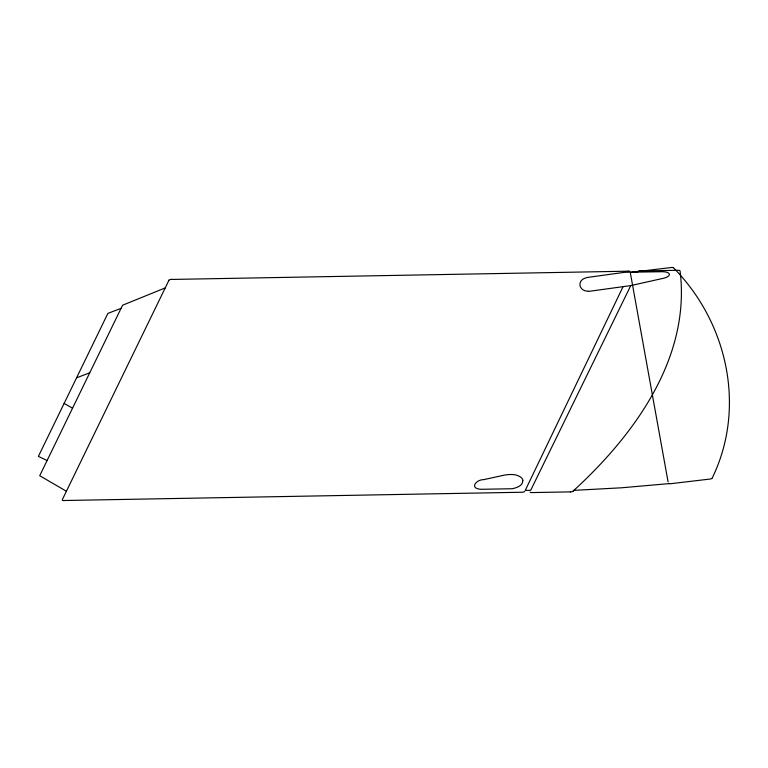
<?xml version="1.0" encoding="UTF-8"?>
<svg xmlns="http://www.w3.org/2000/svg" width="768" height="768" viewBox="0 0 768 768"><rect width="100%" height="100%" fill="white"/><g stroke="black" fill="none" stroke-linecap="round" stroke-linejoin="round"><path stroke-width="1.15" d="M712.214 478.042C746.419 407.789 727.603 322.714 673.613 267.955M623.078 286.637L525.245 490.397L530.688 490.291L630.778 285.59L664.214 278.112A9.226 3.504 -6.2 0 0 669.341 274.042A9.226 3.504 -6.2 0 0 662.083 271.709L624.643 272.304L587.491 277.43A2.419 0.922 -6.2 0 0 585.974 277.882C576.624 280.253 578.765 291.226 588.019 291.168M62.333 499.603L168.864 280.426M573.072 491.117C633.984 435.466 690.902 358.032 680.074 270.97M165.216 287.923L122.592 305.213L39.715 475.728L66.403 491.232M121.066 308.352L107.894 313.382L38.4 456.355L47.088 460.55M76.56 377.837L89.741 372.806M630.922 285.571L589.901 291.226A2.429 0.922 -6.2 0 1 588.413 291.245M632.669 272.141L671.155 267.542M669.11 483.619L621.35 487.805L573.888 490.368M171.686 279.437L628.157 271.19M640.262 270.97L678.134 270.288A2.525 0.96 -6.2 0 1 679.68 270.461M64.234 500.506L522.01 492.24A2.448 0.931 -6.2 0 0 524.755 491.386M570.432 491.875L531.917 492.576A2.458 0.931 -6.2 0 1 530.141 492.192M64.128 403.411L72.538 408.192M630.442 273.398L668.054 481.747M522.749 480.874C522.797 485.77 517.027 487.469 513.197 488.554A2.419 0.922 -6.2 0 1 511.776 488.746L481.776 489.283A2.419 0.912 -6.2 0 1 481.056 489.254C469.114 488.784 475.891 479.549 483.715 479.635L502.963 475.43A13.44 5.098 -6.2 0 1 515.251 474.826A23.626 8.966 -6.2 0 1 522.902 480.854M168.624 280.426A2.659 1.008 -6.2 0 1 171.734 279.331M628.205 271.094A2.659 1.008 -6.2 0 1 630 271.411M637.19 271.968A2.659 1.008 -6.2 0 1 640.31 270.874M573.178 491.126A2.525 0.96 -6.2 0 1 570.403 491.923M64.186 500.611A2.659 1.008 -6.2 0 1 62.39 500.285M630.461 272.803A2.659 1.008 -6.2 0 1 632.65 272.045M671.146 267.504A2.525 0.96 -6.2 0 1 673.392 267.706M711.984 478.416A2.525 0.96 -6.2 0 1 710.016 479.05L670.858 483.677A2.419 0.922 -6.2 0 1 668.496 483.36"/></g></svg>
